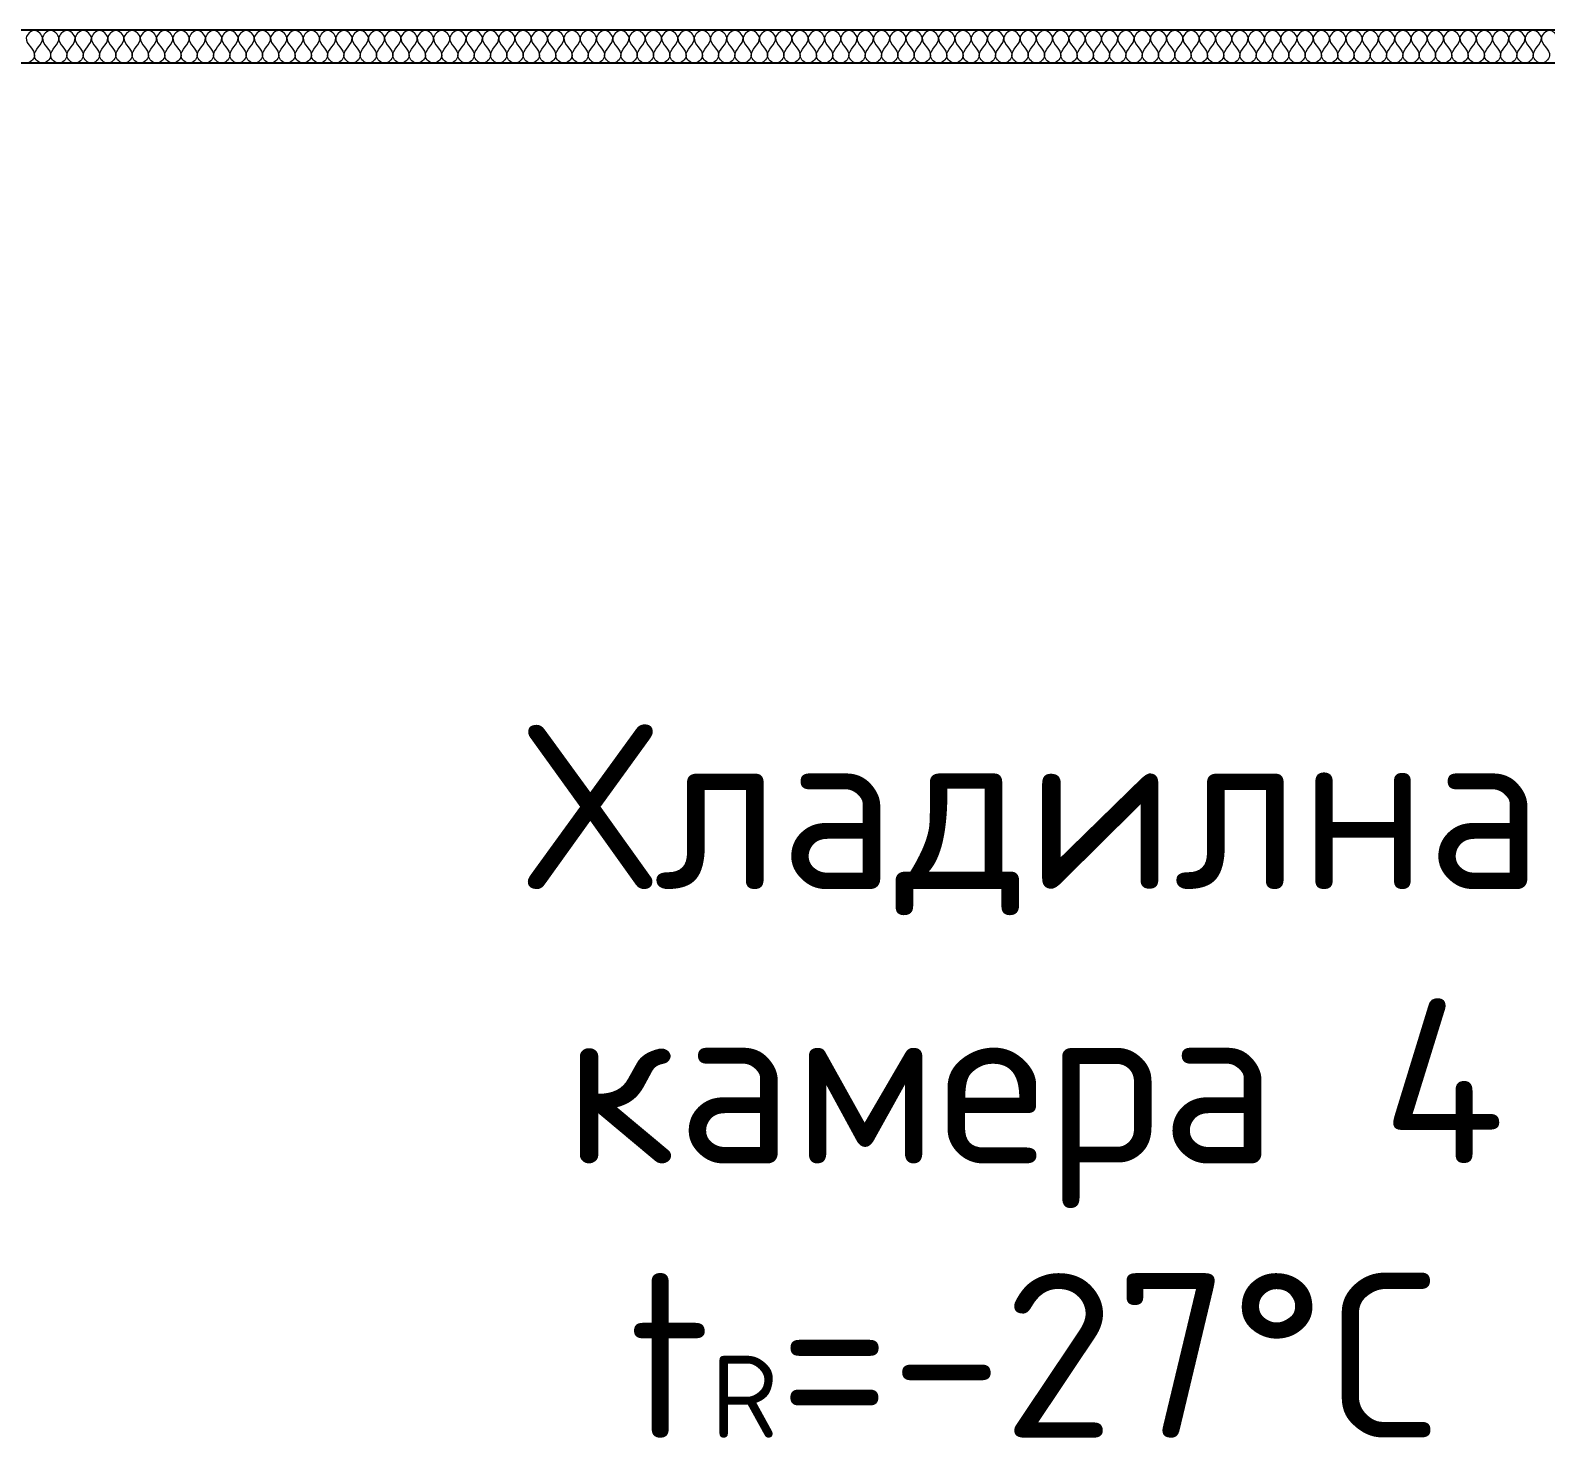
# Model space of a CAD drawing. Header units: metres. Extents: x 125 to 1179, y 511 to 749.
# Drawn here: x 600.6 to 652.4, y 557.9 to 605.9 of the extents above; entities that cross this region are included whole.
import ezdxf

# ---------------------------------------------------------------- set-up
doc = ezdxf.new("R2010")
doc.units = ezdxf.units.M
doc.layers.add('Text18', color=8, linetype='Continuous', lineweight=18)
doc.styles.get("Standard").update_dxf_attribs({"font": 'arial.ttf'})

msp = doc.modelspace()

# ---------------------------------------------------------------- linework, layer by layer
for p, q in [((731.197, 605.919), (532.321, 605.919)), ((731.197, 604.796), (532.321, 604.796))]:
    msp.add_line(p, q)
at = {"layer": 'Text18', "color": 0, "ltscale": 0.5}
for points, knots in [([(601.029, 605.658), (601.012, 605.778), (600.751, 606.039), (600.253, 605.543), (600.974, 605.16), (600.597, 604.796), (600.472, 604.796)], [2.217326, 2.217326, 2.217326, 2.217326, 2.553667, 2.890008, 3.49416, 3.830501, 3.830501, 3.830501, 3.830501]), ([(601.029, 604.796), (600.898, 604.797), (600.532, 605.159), (601.059, 605.442), (601.029, 605.658)], [1.2768335, 1.2768335, 1.2768335, 1.2768335, 1.6131741, 2.2173264, 2.2173264, 2.2173264, 2.2173264]), ([(601.585, 605.658), (601.568, 605.778), (601.307, 606.039), (600.81, 605.543), (601.53, 605.16), (601.153, 604.796), (601.029, 604.796)], [2.217326, 2.217326, 2.217326, 2.217326, 2.553667, 2.890008, 3.49416, 3.830501, 3.830501, 3.830501, 3.830501]), ([(601.585, 604.796), (601.454, 604.797), (601.089, 605.159), (601.615, 605.442), (601.585, 605.658)], [1.2768335, 1.2768335, 1.2768335, 1.2768335, 1.6131741, 2.2173264, 2.2173264, 2.2173264, 2.2173264]), ([(602.141, 605.658), (602.125, 605.778), (601.863, 606.039), (601.366, 605.543), (602.087, 605.16), (601.71, 604.796), (601.585, 604.796)], [2.217326, 2.217326, 2.217326, 2.217326, 2.553667, 2.890008, 3.49416, 3.830501, 3.830501, 3.830501, 3.830501]), ([(602.141, 604.796), (602.011, 604.797), (601.645, 605.159), (602.171, 605.442), (602.141, 605.658)], [1.2768335, 1.2768335, 1.2768335, 1.2768335, 1.6131741, 2.2173264, 2.2173264, 2.2173264, 2.2173264]), ([(602.698, 605.658), (602.681, 605.778), (602.42, 606.039), (601.922, 605.543), (602.643, 605.16), (602.266, 604.796), (602.141, 604.796)], [2.217326, 2.217326, 2.217326, 2.217326, 2.553667, 2.890008, 3.49416, 3.830501, 3.830501, 3.830501, 3.830501]), ([(602.698, 604.796), (602.567, 604.797), (602.201, 605.159), (602.728, 605.442), (602.698, 605.658)], [1.2768335, 1.2768335, 1.2768335, 1.2768335, 1.6131741, 2.2173264, 2.2173264, 2.2173264, 2.2173264]), ([(603.254, 605.658), (603.237, 605.778), (602.976, 606.039), (602.479, 605.543), (603.199, 605.16), (602.822, 604.796), (602.698, 604.796)], [2.217326, 2.217326, 2.217326, 2.217326, 2.553667, 2.890008, 3.49416, 3.830501, 3.830501, 3.830501, 3.830501]), ([(603.254, 604.796), (603.123, 604.797), (602.758, 605.159), (603.284, 605.442), (603.254, 605.658)], [1.2768335, 1.2768335, 1.2768335, 1.2768335, 1.6131741, 2.2173264, 2.2173264, 2.2173264, 2.2173264]), ([(603.81, 605.658), (603.794, 605.778), (603.532, 606.039), (603.035, 605.543), (603.756, 605.16), (603.379, 604.796), (603.254, 604.796)], [2.217326, 2.217326, 2.217326, 2.217326, 2.553667, 2.890008, 3.49416, 3.830501, 3.830501, 3.830501, 3.830501]), ([(603.81, 604.796), (603.68, 604.797), (603.314, 605.159), (603.84, 605.442), (603.81, 605.658)], [1.2768335, 1.2768335, 1.2768335, 1.2768335, 1.6131741, 2.2173264, 2.2173264, 2.2173264, 2.2173264]), ([(604.367, 605.658), (604.35, 605.778), (604.089, 606.039), (603.591, 605.543), (604.312, 605.16), (603.935, 604.796), (603.81, 604.796)], [2.217326, 2.217326, 2.217326, 2.217326, 2.553667, 2.890008, 3.49416, 3.830501, 3.830501, 3.830501, 3.830501]), ([(604.367, 604.796), (604.236, 604.797), (603.87, 605.159), (604.397, 605.442), (604.367, 605.658)], [1.2768335, 1.2768335, 1.2768335, 1.2768335, 1.6131741, 2.2173264, 2.2173264, 2.2173264, 2.2173264]), ([(604.923, 605.658), (604.906, 605.778), (604.645, 606.039), (604.148, 605.543), (604.868, 605.16), (604.491, 604.796), (604.367, 604.796)], [2.217326, 2.217326, 2.217326, 2.217326, 2.553667, 2.890008, 3.49416, 3.830501, 3.830501, 3.830501, 3.830501]), ([(604.923, 604.796), (604.792, 604.797), (604.427, 605.159), (604.953, 605.442), (604.923, 605.658)], [1.2768335, 1.2768335, 1.2768335, 1.2768335, 1.6131741, 2.2173264, 2.2173264, 2.2173264, 2.2173264]), ([(605.479, 605.658), (605.463, 605.778), (605.201, 606.039), (604.704, 605.543), (605.425, 605.16), (605.048, 604.796), (604.923, 604.796)], [2.217326, 2.217326, 2.217326, 2.217326, 2.553667, 2.890008, 3.49416, 3.830501, 3.830501, 3.830501, 3.830501]), ([(605.479, 604.796), (605.349, 604.797), (604.983, 605.159), (605.509, 605.442), (605.479, 605.658)], [1.2768335, 1.2768335, 1.2768335, 1.2768335, 1.6131741, 2.2173264, 2.2173264, 2.2173264, 2.2173264]), ([(606.036, 605.658), (606.019, 605.778), (605.758, 606.039), (605.26, 605.543), (605.981, 605.16), (605.604, 604.796), (605.479, 604.796)], [2.217326, 2.217326, 2.217326, 2.217326, 2.553667, 2.890008, 3.49416, 3.830501, 3.830501, 3.830501, 3.830501]), ([(606.036, 604.796), (605.905, 604.797), (605.539, 605.159), (606.065, 605.442), (606.036, 605.658)], [1.2768335, 1.2768335, 1.2768335, 1.2768335, 1.6131741, 2.2173264, 2.2173264, 2.2173264, 2.2173264]), ([(606.592, 605.658), (606.575, 605.778), (606.314, 606.039), (605.817, 605.543), (606.537, 605.16), (606.16, 604.796), (606.036, 604.796)], [2.217326, 2.217326, 2.217326, 2.217326, 2.553667, 2.890008, 3.49416, 3.830501, 3.830501, 3.830501, 3.830501]), ([(606.592, 604.796), (606.461, 604.797), (606.096, 605.159), (606.622, 605.442), (606.592, 605.658)], [1.2768335, 1.2768335, 1.2768335, 1.2768335, 1.6131741, 2.2173264, 2.2173264, 2.2173264, 2.2173264]), ([(607.148, 605.658), (607.132, 605.778), (606.87, 606.039), (606.373, 605.543), (607.094, 605.16), (606.717, 604.796), (606.592, 604.796)], [2.217326, 2.217326, 2.217326, 2.217326, 2.553667, 2.890008, 3.49416, 3.830501, 3.830501, 3.830501, 3.830501]), ([(607.148, 604.796), (607.018, 604.797), (606.652, 605.159), (607.178, 605.442), (607.148, 605.658)], [1.2768335, 1.2768335, 1.2768335, 1.2768335, 1.6131741, 2.2173264, 2.2173264, 2.2173264, 2.2173264]), ([(607.705, 605.658), (607.688, 605.778), (607.427, 606.039), (606.929, 605.543), (607.65, 605.16), (607.273, 604.796), (607.148, 604.796)], [2.217326, 2.217326, 2.217326, 2.217326, 2.553667, 2.890008, 3.49416, 3.830501, 3.830501, 3.830501, 3.830501]), ([(607.705, 604.796), (607.574, 604.797), (607.208, 605.159), (607.734, 605.442), (607.705, 605.658)], [1.2768335, 1.2768335, 1.2768335, 1.2768335, 1.6131741, 2.2173264, 2.2173264, 2.2173264, 2.2173264]), ([(608.261, 605.658), (608.244, 605.778), (607.983, 606.039), (607.485, 605.543), (608.206, 605.16), (607.829, 604.796), (607.705, 604.796)], [2.217326, 2.217326, 2.217326, 2.217326, 2.553667, 2.890008, 3.49416, 3.830501, 3.830501, 3.830501, 3.830501]), ([(608.261, 604.796), (608.13, 604.797), (607.765, 605.159), (608.291, 605.442), (608.261, 605.658)], [1.2768335, 1.2768335, 1.2768335, 1.2768335, 1.6131741, 2.2173264, 2.2173264, 2.2173264, 2.2173264]), ([(608.817, 605.658), (608.801, 605.778), (608.539, 606.039), (608.042, 605.543), (608.762, 605.16), (608.386, 604.796), (608.261, 604.796)], [2.217326, 2.217326, 2.217326, 2.217326, 2.553667, 2.890008, 3.49416, 3.830501, 3.830501, 3.830501, 3.830501]), ([(608.817, 604.796), (608.686, 604.797), (608.321, 605.159), (608.847, 605.442), (608.817, 605.658)], [1.2768335, 1.2768335, 1.2768335, 1.2768335, 1.6131741, 2.2173264, 2.2173264, 2.2173264, 2.2173264]), ([(609.374, 605.658), (609.357, 605.778), (609.096, 606.039), (608.598, 605.543), (609.319, 605.16), (608.942, 604.796), (608.817, 604.796)], [2.217326, 2.217326, 2.217326, 2.217326, 2.553667, 2.890008, 3.49416, 3.830501, 3.830501, 3.830501, 3.830501]), ([(609.374, 604.796), (609.243, 604.797), (608.877, 605.159), (609.403, 605.442), (609.374, 605.658)], [1.2768335, 1.2768335, 1.2768335, 1.2768335, 1.6131741, 2.2173264, 2.2173264, 2.2173264, 2.2173264]), ([(609.93, 605.658), (609.913, 605.778), (609.652, 606.039), (609.154, 605.543), (609.875, 605.16), (609.498, 604.796), (609.374, 604.796)], [2.217326, 2.217326, 2.217326, 2.217326, 2.553667, 2.890008, 3.49416, 3.830501, 3.830501, 3.830501, 3.830501]), ([(609.93, 604.796), (609.799, 604.797), (609.434, 605.159), (609.96, 605.442), (609.93, 605.658)], [1.2768335, 1.2768335, 1.2768335, 1.2768335, 1.6131741, 2.2173264, 2.2173264, 2.2173264, 2.2173264]), ([(610.486, 605.658), (610.47, 605.778), (610.208, 606.039), (609.711, 605.543), (610.431, 605.16), (610.055, 604.796), (609.93, 604.796)], [2.217326, 2.217326, 2.217326, 2.217326, 2.553667, 2.890008, 3.49416, 3.830501, 3.830501, 3.830501, 3.830501]), ([(610.486, 604.796), (610.355, 604.797), (609.99, 605.159), (610.516, 605.442), (610.486, 605.658)], [1.2768335, 1.2768335, 1.2768335, 1.2768335, 1.6131741, 2.2173264, 2.2173264, 2.2173264, 2.2173264]), ([(611.043, 605.658), (611.026, 605.778), (610.765, 606.039), (610.267, 605.543), (610.988, 605.16), (610.611, 604.796), (610.486, 604.796)], [2.217326, 2.217326, 2.217326, 2.217326, 2.553667, 2.890008, 3.49416, 3.830501, 3.830501, 3.830501, 3.830501]), ([(611.043, 604.796), (610.912, 604.797), (610.546, 605.159), (611.072, 605.442), (611.043, 605.658)], [1.2768335, 1.2768335, 1.2768335, 1.2768335, 1.6131741, 2.2173264, 2.2173264, 2.2173264, 2.2173264]), ([(611.599, 605.658), (611.582, 605.778), (611.321, 606.039), (610.823, 605.543), (611.544, 605.16), (611.167, 604.796), (611.043, 604.796)], [2.217326, 2.217326, 2.217326, 2.217326, 2.553667, 2.890008, 3.49416, 3.830501, 3.830501, 3.830501, 3.830501]), ([(611.599, 604.796), (611.468, 604.797), (611.103, 605.159), (611.629, 605.442), (611.599, 605.658)], [1.2768335, 1.2768335, 1.2768335, 1.2768335, 1.6131741, 2.2173264, 2.2173264, 2.2173264, 2.2173264]), ([(612.155, 605.658), (612.139, 605.778), (611.877, 606.039), (611.38, 605.543), (612.1, 605.16), (611.724, 604.796), (611.599, 604.796)], [2.217326, 2.217326, 2.217326, 2.217326, 2.553667, 2.890008, 3.49416, 3.830501, 3.830501, 3.830501, 3.830501]), ([(612.155, 604.796), (612.024, 604.797), (611.659, 605.159), (612.185, 605.442), (612.155, 605.658)], [1.2768335, 1.2768335, 1.2768335, 1.2768335, 1.6131741, 2.2173264, 2.2173264, 2.2173264, 2.2173264]), ([(612.711, 605.658), (612.695, 605.778), (612.433, 606.039), (611.936, 605.543), (612.657, 605.16), (612.28, 604.796), (612.155, 604.796)], [2.217326, 2.217326, 2.217326, 2.217326, 2.553667, 2.890008, 3.49416, 3.830501, 3.830501, 3.830501, 3.830501]), ([(612.711, 604.796), (612.581, 604.797), (612.215, 605.159), (612.741, 605.442), (612.711, 605.658)], [1.2768335, 1.2768335, 1.2768335, 1.2768335, 1.6131741, 2.2173264, 2.2173264, 2.2173264, 2.2173264]), ([(613.268, 605.658), (613.251, 605.778), (612.99, 606.039), (612.492, 605.543), (613.213, 605.16), (612.836, 604.796), (612.711, 604.796)], [2.217326, 2.217326, 2.217326, 2.217326, 2.553667, 2.890008, 3.49416, 3.830501, 3.830501, 3.830501, 3.830501]), ([(613.268, 604.796), (613.137, 604.797), (612.771, 605.159), (613.298, 605.442), (613.268, 605.658)], [1.2768335, 1.2768335, 1.2768335, 1.2768335, 1.6131741, 2.2173264, 2.2173264, 2.2173264, 2.2173264]), ([(613.824, 605.658), (613.807, 605.778), (613.546, 606.039), (613.049, 605.543), (613.769, 605.16), (613.392, 604.796), (613.268, 604.796)], [2.217326, 2.217326, 2.217326, 2.217326, 2.553667, 2.890008, 3.49416, 3.830501, 3.830501, 3.830501, 3.830501]), ([(613.824, 604.796), (613.693, 604.797), (613.328, 605.159), (613.854, 605.442), (613.824, 605.658)], [1.2768335, 1.2768335, 1.2768335, 1.2768335, 1.6131741, 2.2173264, 2.2173264, 2.2173264, 2.2173264]), ([(614.38, 605.658), (614.364, 605.778), (614.102, 606.039), (613.605, 605.543), (614.326, 605.16), (613.949, 604.796), (613.824, 604.796)], [2.217326, 2.217326, 2.217326, 2.217326, 2.553667, 2.890008, 3.49416, 3.830501, 3.830501, 3.830501, 3.830501]), ([(614.38, 604.796), (614.25, 604.797), (613.884, 605.159), (614.41, 605.442), (614.38, 605.658)], [1.2768335, 1.2768335, 1.2768335, 1.2768335, 1.6131741, 2.2173264, 2.2173264, 2.2173264, 2.2173264]), ([(614.937, 605.658), (614.92, 605.778), (614.659, 606.039), (614.161, 605.543), (614.882, 605.16), (614.505, 604.796), (614.38, 604.796)], [2.217326, 2.217326, 2.217326, 2.217326, 2.553667, 2.890008, 3.49416, 3.830501, 3.830501, 3.830501, 3.830501]), ([(614.937, 604.796), (614.806, 604.797), (614.44, 605.159), (614.967, 605.442), (614.937, 605.658)], [1.2768335, 1.2768335, 1.2768335, 1.2768335, 1.6131741, 2.2173264, 2.2173264, 2.2173264, 2.2173264]), ([(615.493, 605.658), (615.476, 605.778), (615.215, 606.039), (614.718, 605.543), (615.438, 605.16), (615.061, 604.796), (614.937, 604.796)], [2.217326, 2.217326, 2.217326, 2.217326, 2.553667, 2.890008, 3.49416, 3.830501, 3.830501, 3.830501, 3.830501]), ([(615.493, 604.796), (615.362, 604.797), (614.997, 605.159), (615.523, 605.442), (615.493, 605.658)], [1.2768335, 1.2768335, 1.2768335, 1.2768335, 1.6131741, 2.2173264, 2.2173264, 2.2173264, 2.2173264]), ([(616.049, 605.658), (616.033, 605.778), (615.771, 606.039), (615.274, 605.543), (615.995, 605.16), (615.618, 604.796), (615.493, 604.796)], [2.217326, 2.217326, 2.217326, 2.217326, 2.553667, 2.890008, 3.49416, 3.830501, 3.830501, 3.830501, 3.830501]), ([(616.049, 604.796), (615.919, 604.797), (615.553, 605.159), (616.079, 605.442), (616.049, 605.658)], [1.2768335, 1.2768335, 1.2768335, 1.2768335, 1.6131741, 2.2173264, 2.2173264, 2.2173264, 2.2173264]), ([(616.606, 605.658), (616.589, 605.778), (616.328, 606.039), (615.83, 605.543), (616.551, 605.16), (616.174, 604.796), (616.049, 604.796)], [2.217326, 2.217326, 2.217326, 2.217326, 2.553667, 2.890008, 3.49416, 3.830501, 3.830501, 3.830501, 3.830501]), ([(616.606, 604.796), (616.475, 604.797), (616.109, 605.159), (616.636, 605.442), (616.606, 605.658)], [1.2768335, 1.2768335, 1.2768335, 1.2768335, 1.6131741, 2.2173264, 2.2173264, 2.2173264, 2.2173264]), ([(617.162, 605.658), (617.145, 605.778), (616.884, 606.039), (616.387, 605.543), (617.107, 605.16), (616.73, 604.796), (616.606, 604.796)], [2.217326, 2.217326, 2.217326, 2.217326, 2.553667, 2.890008, 3.49416, 3.830501, 3.830501, 3.830501, 3.830501]), ([(617.162, 604.796), (617.031, 604.797), (616.666, 605.159), (617.192, 605.442), (617.162, 605.658)], [1.2768335, 1.2768335, 1.2768335, 1.2768335, 1.6131741, 2.2173264, 2.2173264, 2.2173264, 2.2173264]), ([(617.718, 605.658), (617.702, 605.778), (617.44, 606.039), (616.943, 605.543), (617.664, 605.16), (617.287, 604.796), (617.162, 604.796)], [2.217326, 2.217326, 2.217326, 2.217326, 2.553667, 2.890008, 3.49416, 3.830501, 3.830501, 3.830501, 3.830501]), ([(617.718, 604.796), (617.588, 604.797), (617.222, 605.159), (617.748, 605.442), (617.718, 605.658)], [1.2768335, 1.2768335, 1.2768335, 1.2768335, 1.6131741, 2.2173264, 2.2173264, 2.2173264, 2.2173264]), ([(618.275, 605.658), (618.258, 605.778), (617.997, 606.039), (617.499, 605.543), (618.22, 605.16), (617.843, 604.796), (617.718, 604.796)], [2.217326, 2.217326, 2.217326, 2.217326, 2.553667, 2.890008, 3.49416, 3.830501, 3.830501, 3.830501, 3.830501]), ([(618.275, 604.796), (618.144, 604.797), (617.778, 605.159), (618.305, 605.442), (618.275, 605.658)], [1.2768335, 1.2768335, 1.2768335, 1.2768335, 1.6131741, 2.2173264, 2.2173264, 2.2173264, 2.2173264]), ([(618.831, 605.658), (618.814, 605.778), (618.553, 606.039), (618.056, 605.543), (618.776, 605.16), (618.399, 604.796), (618.275, 604.796)], [2.217326, 2.217326, 2.217326, 2.217326, 2.553667, 2.890008, 3.49416, 3.830501, 3.830501, 3.830501, 3.830501]), ([(618.831, 604.796), (618.7, 604.797), (618.335, 605.159), (618.861, 605.442), (618.831, 605.658)], [1.2768335, 1.2768335, 1.2768335, 1.2768335, 1.6131741, 2.2173264, 2.2173264, 2.2173264, 2.2173264]), ([(619.387, 605.658), (619.371, 605.778), (619.109, 606.039), (618.612, 605.543), (619.333, 605.16), (618.956, 604.796), (618.831, 604.796)], [2.217326, 2.217326, 2.217326, 2.217326, 2.553667, 2.890008, 3.49416, 3.830501, 3.830501, 3.830501, 3.830501]), ([(619.387, 604.796), (619.257, 604.797), (618.891, 605.159), (619.417, 605.442), (619.387, 605.658)], [1.2768335, 1.2768335, 1.2768335, 1.2768335, 1.6131741, 2.2173264, 2.2173264, 2.2173264, 2.2173264]), ([(619.944, 605.658), (619.927, 605.778), (619.666, 606.039), (619.168, 605.543), (619.889, 605.16), (619.512, 604.796), (619.387, 604.796)], [2.217326, 2.217326, 2.217326, 2.217326, 2.553667, 2.890008, 3.49416, 3.830501, 3.830501, 3.830501, 3.830501]), ([(619.944, 604.796), (619.813, 604.797), (619.447, 605.159), (619.974, 605.442), (619.944, 605.658)], [1.2768335, 1.2768335, 1.2768335, 1.2768335, 1.6131741, 2.2173264, 2.2173264, 2.2173264, 2.2173264]), ([(620.5, 605.658), (620.483, 605.778), (620.222, 606.039), (619.725, 605.543), (620.445, 605.16), (620.068, 604.796), (619.944, 604.796)], [2.217326, 2.217326, 2.217326, 2.217326, 2.553667, 2.890008, 3.49416, 3.830501, 3.830501, 3.830501, 3.830501]), ([(620.5, 604.796), (620.369, 604.797), (620.004, 605.159), (620.53, 605.442), (620.5, 605.658)], [1.2768335, 1.2768335, 1.2768335, 1.2768335, 1.6131741, 2.2173264, 2.2173264, 2.2173264, 2.2173264]), ([(621.056, 605.658), (621.04, 605.778), (620.778, 606.039), (620.281, 605.543), (621.002, 605.16), (620.625, 604.796), (620.5, 604.796)], [2.217326, 2.217326, 2.217326, 2.217326, 2.553667, 2.890008, 3.49416, 3.830501, 3.830501, 3.830501, 3.830501]), ([(621.056, 604.796), (620.926, 604.797), (620.56, 605.159), (621.086, 605.442), (621.056, 605.658)], [1.2768335, 1.2768335, 1.2768335, 1.2768335, 1.6131741, 2.2173264, 2.2173264, 2.2173264, 2.2173264]), ([(621.613, 605.658), (621.596, 605.778), (621.335, 606.039), (620.837, 605.543), (621.558, 605.16), (621.181, 604.796), (621.056, 604.796)], [2.217326, 2.217326, 2.217326, 2.217326, 2.553667, 2.890008, 3.49416, 3.830501, 3.830501, 3.830501, 3.830501]), ([(621.613, 604.796), (621.482, 604.797), (621.116, 605.159), (621.643, 605.442), (621.613, 605.658)], [1.2768335, 1.2768335, 1.2768335, 1.2768335, 1.6131741, 2.2173264, 2.2173264, 2.2173264, 2.2173264]), ([(622.169, 605.658), (622.152, 605.778), (621.891, 606.039), (621.394, 605.543), (622.114, 605.16), (621.737, 604.796), (621.613, 604.796)], [2.217326, 2.217326, 2.217326, 2.217326, 2.553667, 2.890008, 3.49416, 3.830501, 3.830501, 3.830501, 3.830501]), ([(622.169, 604.796), (622.038, 604.797), (621.673, 605.159), (622.199, 605.442), (622.169, 605.658)], [1.2768335, 1.2768335, 1.2768335, 1.2768335, 1.6131741, 2.2173264, 2.2173264, 2.2173264, 2.2173264]), ([(622.725, 605.658), (622.709, 605.778), (622.447, 606.039), (621.95, 605.543), (622.671, 605.16), (622.294, 604.796), (622.169, 604.796)], [2.217326, 2.217326, 2.217326, 2.217326, 2.553667, 2.890008, 3.49416, 3.830501, 3.830501, 3.830501, 3.830501]), ([(622.725, 604.796), (622.595, 604.797), (622.229, 605.159), (622.755, 605.442), (622.725, 605.658)], [1.2768335, 1.2768335, 1.2768335, 1.2768335, 1.6131741, 2.2173264, 2.2173264, 2.2173264, 2.2173264]), ([(623.282, 605.658), (623.265, 605.778), (623.004, 606.039), (622.506, 605.543), (623.227, 605.16), (622.85, 604.796), (622.725, 604.796)], [2.217326, 2.217326, 2.217326, 2.217326, 2.553667, 2.890008, 3.49416, 3.830501, 3.830501, 3.830501, 3.830501]), ([(623.282, 604.796), (623.151, 604.797), (622.785, 605.159), (623.311, 605.442), (623.282, 605.658)], [1.2768335, 1.2768335, 1.2768335, 1.2768335, 1.6131741, 2.2173264, 2.2173264, 2.2173264, 2.2173264]), ([(623.838, 605.658), (623.821, 605.778), (623.56, 606.039), (623.063, 605.543), (623.783, 605.16), (623.406, 604.796), (623.282, 604.796)], [2.217326, 2.217326, 2.217326, 2.217326, 2.553667, 2.890008, 3.49416, 3.830501, 3.830501, 3.830501, 3.830501]), ([(623.838, 604.796), (623.707, 604.797), (623.342, 605.159), (623.868, 605.442), (623.838, 605.658)], [1.2768335, 1.2768335, 1.2768335, 1.2768335, 1.6131741, 2.2173264, 2.2173264, 2.2173264, 2.2173264]), ([(624.394, 605.658), (624.378, 605.778), (624.116, 606.039), (623.619, 605.543), (624.34, 605.16), (623.963, 604.796), (623.838, 604.796)], [2.217326, 2.217326, 2.217326, 2.217326, 2.553667, 2.890008, 3.49416, 3.830501, 3.830501, 3.830501, 3.830501]), ([(624.394, 604.796), (624.264, 604.797), (623.898, 605.159), (624.424, 605.442), (624.394, 605.658)], [1.2768335, 1.2768335, 1.2768335, 1.2768335, 1.6131741, 2.2173264, 2.2173264, 2.2173264, 2.2173264]), ([(624.951, 605.658), (624.934, 605.778), (624.673, 606.039), (624.175, 605.543), (624.896, 605.16), (624.519, 604.796), (624.394, 604.796)], [2.217326, 2.217326, 2.217326, 2.217326, 2.553667, 2.890008, 3.49416, 3.830501, 3.830501, 3.830501, 3.830501]), ([(624.951, 604.796), (624.82, 604.797), (624.454, 605.159), (624.98, 605.442), (624.951, 605.658)], [1.2768335, 1.2768335, 1.2768335, 1.2768335, 1.6131741, 2.2173264, 2.2173264, 2.2173264, 2.2173264]), ([(625.507, 605.658), (625.49, 605.778), (625.229, 606.039), (624.731, 605.543), (625.452, 605.16), (625.075, 604.796), (624.951, 604.796)], [2.217326, 2.217326, 2.217326, 2.217326, 2.553667, 2.890008, 3.49416, 3.830501, 3.830501, 3.830501, 3.830501]), ([(625.507, 604.796), (625.376, 604.797), (625.011, 605.159), (625.537, 605.442), (625.507, 605.658)], [1.2768335, 1.2768335, 1.2768335, 1.2768335, 1.6131741, 2.2173264, 2.2173264, 2.2173264, 2.2173264]), ([(626.063, 605.658), (626.047, 605.778), (625.785, 606.039), (625.288, 605.543), (626.008, 605.16), (625.632, 604.796), (625.507, 604.796)], [2.217326, 2.217326, 2.217326, 2.217326, 2.553667, 2.890008, 3.49416, 3.830501, 3.830501, 3.830501, 3.830501]), ([(626.063, 604.796), (625.932, 604.797), (625.567, 605.159), (626.093, 605.442), (626.063, 605.658)], [1.2768335, 1.2768335, 1.2768335, 1.2768335, 1.6131741, 2.2173264, 2.2173264, 2.2173264, 2.2173264]), ([(626.62, 605.658), (626.603, 605.778), (626.342, 606.039), (625.844, 605.543), (626.565, 605.16), (626.188, 604.796), (626.063, 604.796)], [2.217326, 2.217326, 2.217326, 2.217326, 2.553667, 2.890008, 3.49416, 3.830501, 3.830501, 3.830501, 3.830501]), ([(626.62, 604.796), (626.489, 604.797), (626.123, 605.159), (626.649, 605.442), (626.62, 605.658)], [1.2768335, 1.2768335, 1.2768335, 1.2768335, 1.6131741, 2.2173264, 2.2173264, 2.2173264, 2.2173264]), ([(627.176, 605.658), (627.159, 605.778), (626.898, 606.039), (626.4, 605.543), (627.121, 605.16), (626.744, 604.796), (626.62, 604.796)], [2.217326, 2.217326, 2.217326, 2.217326, 2.553667, 2.890008, 3.49416, 3.830501, 3.830501, 3.830501, 3.830501]), ([(627.176, 604.796), (627.045, 604.797), (626.68, 605.159), (627.206, 605.442), (627.176, 605.658)], [1.2768335, 1.2768335, 1.2768335, 1.2768335, 1.6131741, 2.2173264, 2.2173264, 2.2173264, 2.2173264]), ([(627.732, 605.658), (627.716, 605.778), (627.454, 606.039), (626.957, 605.543), (627.677, 605.16), (627.301, 604.796), (627.176, 604.796)], [2.217326, 2.217326, 2.217326, 2.217326, 2.553667, 2.890008, 3.49416, 3.830501, 3.830501, 3.830501, 3.830501]), ([(627.732, 604.796), (627.601, 604.797), (627.236, 605.159), (627.762, 605.442), (627.732, 605.658)], [1.2768335, 1.2768335, 1.2768335, 1.2768335, 1.6131741, 2.2173264, 2.2173264, 2.2173264, 2.2173264]), ([(628.289, 605.658), (628.272, 605.778), (628.011, 606.039), (627.513, 605.543), (628.234, 605.16), (627.857, 604.796), (627.732, 604.796)], [2.217326, 2.217326, 2.217326, 2.217326, 2.553667, 2.890008, 3.49416, 3.830501, 3.830501, 3.830501, 3.830501]), ([(628.289, 604.796), (628.158, 604.797), (627.792, 605.159), (628.318, 605.442), (628.289, 605.658)], [1.2768335, 1.2768335, 1.2768335, 1.2768335, 1.6131741, 2.2173264, 2.2173264, 2.2173264, 2.2173264]), ([(628.845, 605.658), (628.828, 605.778), (628.567, 606.039), (628.069, 605.543), (628.79, 605.16), (628.413, 604.796), (628.289, 604.796)], [2.217326, 2.217326, 2.217326, 2.217326, 2.553667, 2.890008, 3.49416, 3.830501, 3.830501, 3.830501, 3.830501]), ([(628.845, 604.796), (628.714, 604.797), (628.349, 605.159), (628.875, 605.442), (628.845, 605.658)], [1.2768335, 1.2768335, 1.2768335, 1.2768335, 1.6131741, 2.2173264, 2.2173264, 2.2173264, 2.2173264]), ([(629.401, 605.658), (629.385, 605.778), (629.123, 606.039), (628.626, 605.543), (629.346, 605.16), (628.97, 604.796), (628.845, 604.796)], [2.217326, 2.217326, 2.217326, 2.217326, 2.553667, 2.890008, 3.49416, 3.830501, 3.830501, 3.830501, 3.830501]), ([(629.401, 604.796), (629.27, 604.797), (628.905, 605.159), (629.431, 605.442), (629.401, 605.658)], [1.2768335, 1.2768335, 1.2768335, 1.2768335, 1.6131741, 2.2173264, 2.2173264, 2.2173264, 2.2173264]), ([(629.957, 605.658), (629.941, 605.778), (629.679, 606.039), (629.182, 605.543), (629.903, 605.16), (629.526, 604.796), (629.401, 604.796)], [2.217326, 2.217326, 2.217326, 2.217326, 2.553667, 2.890008, 3.49416, 3.830501, 3.830501, 3.830501, 3.830501]), ([(629.957, 604.796), (629.827, 604.797), (629.461, 605.159), (629.987, 605.442), (629.957, 605.658)], [1.2768335, 1.2768335, 1.2768335, 1.2768335, 1.6131741, 2.2173264, 2.2173264, 2.2173264, 2.2173264]), ([(630.514, 605.658), (630.497, 605.778), (630.236, 606.039), (629.738, 605.543), (630.459, 605.16), (630.082, 604.796), (629.957, 604.796)], [2.217326, 2.217326, 2.217326, 2.217326, 2.553667, 2.890008, 3.49416, 3.830501, 3.830501, 3.830501, 3.830501]), ([(630.514, 604.796), (630.383, 604.797), (630.017, 605.159), (630.544, 605.442), (630.514, 605.658)], [1.2768335, 1.2768335, 1.2768335, 1.2768335, 1.6131741, 2.2173264, 2.2173264, 2.2173264, 2.2173264]), ([(631.07, 605.658), (631.053, 605.778), (630.792, 606.039), (630.295, 605.543), (631.015, 605.16), (630.638, 604.796), (630.514, 604.796)], [2.217326, 2.217326, 2.217326, 2.217326, 2.553667, 2.890008, 3.49416, 3.830501, 3.830501, 3.830501, 3.830501]), ([(631.07, 604.796), (630.939, 604.797), (630.574, 605.159), (631.1, 605.442), (631.07, 605.658)], [1.2768335, 1.2768335, 1.2768335, 1.2768335, 1.6131741, 2.2173264, 2.2173264, 2.2173264, 2.2173264]), ([(631.626, 605.658), (631.61, 605.778), (631.348, 606.039), (630.851, 605.543), (631.572, 605.16), (631.195, 604.796), (631.07, 604.796)], [2.217326, 2.217326, 2.217326, 2.217326, 2.553667, 2.890008, 3.49416, 3.830501, 3.830501, 3.830501, 3.830501]), ([(631.626, 604.796), (631.496, 604.797), (631.13, 605.159), (631.656, 605.442), (631.626, 605.658)], [1.2768335, 1.2768335, 1.2768335, 1.2768335, 1.6131741, 2.2173264, 2.2173264, 2.2173264, 2.2173264]), ([(632.183, 605.658), (632.166, 605.778), (631.905, 606.039), (631.407, 605.543), (632.128, 605.16), (631.751, 604.796), (631.626, 604.796)], [2.217326, 2.217326, 2.217326, 2.217326, 2.553667, 2.890008, 3.49416, 3.830501, 3.830501, 3.830501, 3.830501]), ([(632.183, 604.796), (632.052, 604.797), (631.686, 605.159), (632.213, 605.442), (632.183, 605.658)], [1.2768335, 1.2768335, 1.2768335, 1.2768335, 1.6131741, 2.2173264, 2.2173264, 2.2173264, 2.2173264]), ([(632.739, 605.658), (632.722, 605.778), (632.461, 606.039), (631.964, 605.543), (632.684, 605.16), (632.307, 604.796), (632.183, 604.796)], [2.217326, 2.217326, 2.217326, 2.217326, 2.553667, 2.890008, 3.49416, 3.830501, 3.830501, 3.830501, 3.830501]), ([(632.739, 604.796), (632.608, 604.797), (632.243, 605.159), (632.769, 605.442), (632.739, 605.658)], [1.2768335, 1.2768335, 1.2768335, 1.2768335, 1.6131741, 2.2173264, 2.2173264, 2.2173264, 2.2173264]), ([(633.295, 605.658), (633.279, 605.778), (633.017, 606.039), (632.52, 605.543), (633.241, 605.16), (632.864, 604.796), (632.739, 604.796)], [2.217326, 2.217326, 2.217326, 2.217326, 2.553667, 2.890008, 3.49416, 3.830501, 3.830501, 3.830501, 3.830501]), ([(633.295, 604.796), (633.165, 604.797), (632.799, 605.159), (633.325, 605.442), (633.295, 605.658)], [1.2768335, 1.2768335, 1.2768335, 1.2768335, 1.6131741, 2.2173264, 2.2173264, 2.2173264, 2.2173264]), ([(633.852, 605.658), (633.835, 605.778), (633.574, 606.039), (633.076, 605.543), (633.797, 605.16), (633.42, 604.796), (633.295, 604.796)], [2.217326, 2.217326, 2.217326, 2.217326, 2.553667, 2.890008, 3.49416, 3.830501, 3.830501, 3.830501, 3.830501]), ([(633.852, 604.796), (633.721, 604.797), (633.355, 605.159), (633.882, 605.442), (633.852, 605.658)], [1.2768335, 1.2768335, 1.2768335, 1.2768335, 1.6131741, 2.2173264, 2.2173264, 2.2173264, 2.2173264]), ([(634.408, 605.658), (634.391, 605.778), (634.13, 606.039), (633.633, 605.543), (634.353, 605.16), (633.976, 604.796), (633.852, 604.796)], [2.217326, 2.217326, 2.217326, 2.217326, 2.553667, 2.890008, 3.49416, 3.830501, 3.830501, 3.830501, 3.830501]), ([(634.408, 604.796), (634.277, 604.797), (633.912, 605.159), (634.438, 605.442), (634.408, 605.658)], [1.2768335, 1.2768335, 1.2768335, 1.2768335, 1.6131741, 2.2173264, 2.2173264, 2.2173264, 2.2173264]), ([(634.964, 605.658), (634.948, 605.778), (634.686, 606.039), (634.189, 605.543), (634.91, 605.16), (634.533, 604.796), (634.408, 604.796)], [2.217326, 2.217326, 2.217326, 2.217326, 2.553667, 2.890008, 3.49416, 3.830501, 3.830501, 3.830501, 3.830501]), ([(634.964, 604.796), (634.834, 604.797), (634.468, 605.159), (634.994, 605.442), (634.964, 605.658)], [1.2768335, 1.2768335, 1.2768335, 1.2768335, 1.6131741, 2.2173264, 2.2173264, 2.2173264, 2.2173264]), ([(635.521, 605.658), (635.504, 605.778), (635.243, 606.039), (634.745, 605.543), (635.466, 605.16), (635.089, 604.796), (634.964, 604.796)], [2.217326, 2.217326, 2.217326, 2.217326, 2.553667, 2.890008, 3.49416, 3.830501, 3.830501, 3.830501, 3.830501]), ([(635.521, 604.796), (635.39, 604.797), (635.024, 605.159), (635.551, 605.442), (635.521, 605.658)], [1.2768335, 1.2768335, 1.2768335, 1.2768335, 1.6131741, 2.2173264, 2.2173264, 2.2173264, 2.2173264]), ([(636.077, 605.658), (636.06, 605.778), (635.799, 606.039), (635.302, 605.543), (636.022, 605.16), (635.645, 604.796), (635.521, 604.796)], [2.217326, 2.217326, 2.217326, 2.217326, 2.553667, 2.890008, 3.49416, 3.830501, 3.830501, 3.830501, 3.830501]), ([(636.077, 604.796), (635.946, 604.797), (635.581, 605.159), (636.107, 605.442), (636.077, 605.658)], [1.2768335, 1.2768335, 1.2768335, 1.2768335, 1.6131741, 2.2173264, 2.2173264, 2.2173264, 2.2173264]), ([(636.633, 605.658), (636.617, 605.778), (636.355, 606.039), (635.858, 605.543), (636.579, 605.16), (636.202, 604.796), (636.077, 604.796)], [2.217326, 2.217326, 2.217326, 2.217326, 2.553667, 2.890008, 3.49416, 3.830501, 3.830501, 3.830501, 3.830501]), ([(636.633, 604.796), (636.503, 604.797), (636.137, 605.159), (636.663, 605.442), (636.633, 605.658)], [1.2768335, 1.2768335, 1.2768335, 1.2768335, 1.6131741, 2.2173264, 2.2173264, 2.2173264, 2.2173264]), ([(637.19, 605.658), (637.173, 605.778), (636.912, 606.039), (636.414, 605.543), (637.135, 605.16), (636.758, 604.796), (636.633, 604.796)], [2.217326, 2.217326, 2.217326, 2.217326, 2.553667, 2.890008, 3.49416, 3.830501, 3.830501, 3.830501, 3.830501]), ([(637.19, 604.796), (637.059, 604.797), (636.693, 605.159), (637.22, 605.442), (637.19, 605.658)], [1.2768335, 1.2768335, 1.2768335, 1.2768335, 1.6131741, 2.2173264, 2.2173264, 2.2173264, 2.2173264]), ([(637.746, 605.658), (637.729, 605.778), (637.468, 606.039), (636.971, 605.543), (637.691, 605.16), (637.314, 604.796), (637.19, 604.796)], [2.217326, 2.217326, 2.217326, 2.217326, 2.553667, 2.890008, 3.49416, 3.830501, 3.830501, 3.830501, 3.830501]), ([(637.746, 604.796), (637.615, 604.797), (637.25, 605.159), (637.776, 605.442), (637.746, 605.658)], [1.2768335, 1.2768335, 1.2768335, 1.2768335, 1.6131741, 2.2173264, 2.2173264, 2.2173264, 2.2173264]), ([(638.302, 605.658), (638.286, 605.778), (638.024, 606.039), (637.527, 605.543), (638.248, 605.16), (637.871, 604.796), (637.746, 604.796)], [2.217326, 2.217326, 2.217326, 2.217326, 2.553667, 2.890008, 3.49416, 3.830501, 3.830501, 3.830501, 3.830501]), ([(638.302, 604.796), (638.172, 604.797), (637.806, 605.159), (638.332, 605.442), (638.302, 605.658)], [1.2768335, 1.2768335, 1.2768335, 1.2768335, 1.6131741, 2.2173264, 2.2173264, 2.2173264, 2.2173264]), ([(638.859, 605.658), (638.842, 605.778), (638.581, 606.039), (638.083, 605.543), (638.804, 605.16), (638.427, 604.796), (638.302, 604.796)], [2.217326, 2.217326, 2.217326, 2.217326, 2.553667, 2.890008, 3.49416, 3.830501, 3.830501, 3.830501, 3.830501]), ([(638.859, 604.796), (638.728, 604.797), (638.362, 605.159), (638.889, 605.442), (638.859, 605.658)], [1.2768335, 1.2768335, 1.2768335, 1.2768335, 1.6131741, 2.2173264, 2.2173264, 2.2173264, 2.2173264]), ([(639.415, 605.658), (639.398, 605.778), (639.137, 606.039), (638.64, 605.543), (639.36, 605.16), (638.983, 604.796), (638.859, 604.796)], [2.217326, 2.217326, 2.217326, 2.217326, 2.553667, 2.890008, 3.49416, 3.830501, 3.830501, 3.830501, 3.830501]), ([(639.415, 604.796), (639.284, 604.797), (638.919, 605.159), (639.445, 605.442), (639.415, 605.658)], [1.2768335, 1.2768335, 1.2768335, 1.2768335, 1.6131741, 2.2173264, 2.2173264, 2.2173264, 2.2173264]), ([(639.971, 605.658), (639.955, 605.778), (639.693, 606.039), (639.196, 605.543), (639.917, 605.16), (639.54, 604.796), (639.415, 604.796)], [2.217326, 2.217326, 2.217326, 2.217326, 2.553667, 2.890008, 3.49416, 3.830501, 3.830501, 3.830501, 3.830501]), ([(639.971, 604.796), (639.841, 604.797), (639.475, 605.159), (640.001, 605.442), (639.971, 605.658)], [1.2768335, 1.2768335, 1.2768335, 1.2768335, 1.6131741, 2.2173264, 2.2173264, 2.2173264, 2.2173264]), ([(640.528, 605.658), (640.511, 605.778), (640.25, 606.039), (639.752, 605.543), (640.473, 605.16), (640.096, 604.796), (639.971, 604.796)], [2.217326, 2.217326, 2.217326, 2.217326, 2.553667, 2.890008, 3.49416, 3.830501, 3.830501, 3.830501, 3.830501]), ([(640.528, 604.796), (640.397, 604.797), (640.031, 605.159), (640.557, 605.442), (640.528, 605.658)], [1.2768335, 1.2768335, 1.2768335, 1.2768335, 1.6131741, 2.2173264, 2.2173264, 2.2173264, 2.2173264]), ([(641.084, 605.658), (641.067, 605.778), (640.806, 606.039), (640.309, 605.543), (641.029, 605.16), (640.652, 604.796), (640.528, 604.796)], [2.217326, 2.217326, 2.217326, 2.217326, 2.553667, 2.890008, 3.49416, 3.830501, 3.830501, 3.830501, 3.830501]), ([(641.084, 604.796), (640.953, 604.797), (640.588, 605.159), (641.114, 605.442), (641.084, 605.658)], [1.2768335, 1.2768335, 1.2768335, 1.2768335, 1.6131741, 2.2173264, 2.2173264, 2.2173264, 2.2173264]), ([(641.64, 605.658), (641.624, 605.778), (641.362, 606.039), (640.865, 605.543), (641.586, 605.16), (641.209, 604.796), (641.084, 604.796)], [2.217326, 2.217326, 2.217326, 2.217326, 2.553667, 2.890008, 3.49416, 3.830501, 3.830501, 3.830501, 3.830501]), ([(641.64, 604.796), (641.51, 604.797), (641.144, 605.159), (641.67, 605.442), (641.64, 605.658)], [1.2768335, 1.2768335, 1.2768335, 1.2768335, 1.6131741, 2.2173264, 2.2173264, 2.2173264, 2.2173264]), ([(642.197, 605.658), (642.18, 605.778), (641.919, 606.039), (641.421, 605.543), (642.142, 605.16), (641.765, 604.796), (641.64, 604.796)], [2.217326, 2.217326, 2.217326, 2.217326, 2.553667, 2.890008, 3.49416, 3.830501, 3.830501, 3.830501, 3.830501]), ([(642.197, 604.796), (642.066, 604.797), (641.7, 605.159), (642.226, 605.442), (642.197, 605.658)], [1.2768335, 1.2768335, 1.2768335, 1.2768335, 1.6131741, 2.2173264, 2.2173264, 2.2173264, 2.2173264]), ([(642.753, 605.658), (642.736, 605.778), (642.475, 606.039), (641.977, 605.543), (642.698, 605.16), (642.321, 604.796), (642.197, 604.796)], [2.217326, 2.217326, 2.217326, 2.217326, 2.553667, 2.890008, 3.49416, 3.830501, 3.830501, 3.830501, 3.830501]), ([(642.753, 604.796), (642.622, 604.797), (642.257, 605.159), (642.783, 605.442), (642.753, 605.658)], [1.2768335, 1.2768335, 1.2768335, 1.2768335, 1.6131741, 2.2173264, 2.2173264, 2.2173264, 2.2173264]), ([(643.309, 605.658), (643.293, 605.778), (643.031, 606.039), (642.534, 605.543), (643.254, 605.16), (642.878, 604.796), (642.753, 604.796)], [2.217326, 2.217326, 2.217326, 2.217326, 2.553667, 2.890008, 3.49416, 3.830501, 3.830501, 3.830501, 3.830501]), ([(643.309, 604.796), (643.178, 604.797), (642.813, 605.159), (643.339, 605.442), (643.309, 605.658)], [1.2768335, 1.2768335, 1.2768335, 1.2768335, 1.6131741, 2.2173264, 2.2173264, 2.2173264, 2.2173264]), ([(643.866, 605.658), (643.849, 605.778), (643.588, 606.039), (643.09, 605.543), (643.811, 605.16), (643.434, 604.796), (643.309, 604.796)], [2.217326, 2.217326, 2.217326, 2.217326, 2.553667, 2.890008, 3.49416, 3.830501, 3.830501, 3.830501, 3.830501]), ([(643.866, 604.796), (643.735, 604.797), (643.369, 605.159), (643.895, 605.442), (643.866, 605.658)], [1.2768335, 1.2768335, 1.2768335, 1.2768335, 1.6131741, 2.2173264, 2.2173264, 2.2173264, 2.2173264]), ([(644.422, 605.658), (644.405, 605.778), (644.144, 606.039), (643.646, 605.543), (644.367, 605.16), (643.99, 604.796), (643.866, 604.796)], [2.217326, 2.217326, 2.217326, 2.217326, 2.553667, 2.890008, 3.49416, 3.830501, 3.830501, 3.830501, 3.830501]), ([(644.422, 604.796), (644.291, 604.797), (643.926, 605.159), (644.452, 605.442), (644.422, 605.658)], [1.2768335, 1.2768335, 1.2768335, 1.2768335, 1.6131741, 2.2173264, 2.2173264, 2.2173264, 2.2173264]), ([(644.978, 605.658), (644.962, 605.778), (644.7, 606.039), (644.203, 605.543), (644.923, 605.16), (644.547, 604.796), (644.422, 604.796)], [2.217326, 2.217326, 2.217326, 2.217326, 2.553667, 2.890008, 3.49416, 3.830501, 3.830501, 3.830501, 3.830501]), ([(644.978, 604.796), (644.847, 604.797), (644.482, 605.159), (645.008, 605.442), (644.978, 605.658)], [1.2768335, 1.2768335, 1.2768335, 1.2768335, 1.6131741, 2.2173264, 2.2173264, 2.2173264, 2.2173264]), ([(645.535, 605.658), (645.518, 605.778), (645.257, 606.039), (644.759, 605.543), (645.48, 605.16), (645.103, 604.796), (644.978, 604.796)], [2.217326, 2.217326, 2.217326, 2.217326, 2.553667, 2.890008, 3.49416, 3.830501, 3.830501, 3.830501, 3.830501]), ([(645.535, 604.796), (645.404, 604.797), (645.038, 605.159), (645.564, 605.442), (645.535, 605.658)], [1.2768335, 1.2768335, 1.2768335, 1.2768335, 1.6131741, 2.2173264, 2.2173264, 2.2173264, 2.2173264]), ([(646.091, 605.658), (646.074, 605.778), (645.813, 606.039), (645.315, 605.543), (646.036, 605.16), (645.659, 604.796), (645.535, 604.796)], [2.217326, 2.217326, 2.217326, 2.217326, 2.553667, 2.890008, 3.49416, 3.830501, 3.830501, 3.830501, 3.830501]), ([(646.091, 604.796), (645.96, 604.797), (645.595, 605.159), (646.121, 605.442), (646.091, 605.658)], [1.2768335, 1.2768335, 1.2768335, 1.2768335, 1.6131741, 2.2173264, 2.2173264, 2.2173264, 2.2173264]), ([(646.647, 605.658), (646.631, 605.778), (646.369, 606.039), (645.872, 605.543), (646.592, 605.16), (646.216, 604.796), (646.091, 604.796)], [2.217326, 2.217326, 2.217326, 2.217326, 2.553667, 2.890008, 3.49416, 3.830501, 3.830501, 3.830501, 3.830501]), ([(646.647, 604.796), (646.516, 604.797), (646.151, 605.159), (646.677, 605.442), (646.647, 605.658)], [1.2768335, 1.2768335, 1.2768335, 1.2768335, 1.6131741, 2.2173264, 2.2173264, 2.2173264, 2.2173264]), ([(647.203, 605.658), (647.187, 605.778), (646.925, 606.039), (646.428, 605.543), (647.149, 605.16), (646.772, 604.796), (646.647, 604.796)], [2.217326, 2.217326, 2.217326, 2.217326, 2.553667, 2.890008, 3.49416, 3.830501, 3.830501, 3.830501, 3.830501]), ([(647.203, 604.796), (647.073, 604.797), (646.707, 605.159), (647.233, 605.442), (647.203, 605.658)], [1.2768335, 1.2768335, 1.2768335, 1.2768335, 1.6131741, 2.2173264, 2.2173264, 2.2173264, 2.2173264]), ([(647.76, 605.658), (647.743, 605.778), (647.482, 606.039), (646.984, 605.543), (647.705, 605.16), (647.328, 604.796), (647.203, 604.796)], [2.217326, 2.217326, 2.217326, 2.217326, 2.553667, 2.890008, 3.49416, 3.830501, 3.830501, 3.830501, 3.830501]), ([(647.76, 604.796), (647.629, 604.797), (647.263, 605.159), (647.79, 605.442), (647.76, 605.658)], [1.2768335, 1.2768335, 1.2768335, 1.2768335, 1.6131741, 2.2173264, 2.2173264, 2.2173264, 2.2173264]), ([(648.316, 605.658), (648.299, 605.778), (648.038, 606.039), (647.541, 605.543), (648.261, 605.16), (647.884, 604.796), (647.76, 604.796)], [2.217326, 2.217326, 2.217326, 2.217326, 2.553667, 2.890008, 3.49416, 3.830501, 3.830501, 3.830501, 3.830501]), ([(648.316, 604.796), (648.185, 604.797), (647.82, 605.159), (648.346, 605.442), (648.316, 605.658)], [1.2768335, 1.2768335, 1.2768335, 1.2768335, 1.6131741, 2.2173264, 2.2173264, 2.2173264, 2.2173264]), ([(648.872, 605.658), (648.856, 605.778), (648.594, 606.039), (648.097, 605.543), (648.818, 605.16), (648.441, 604.796), (648.316, 604.796)], [2.217326, 2.217326, 2.217326, 2.217326, 2.553667, 2.890008, 3.49416, 3.830501, 3.830501, 3.830501, 3.830501]), ([(648.872, 604.796), (648.742, 604.797), (648.376, 605.159), (648.902, 605.442), (648.872, 605.658)], [1.2768335, 1.2768335, 1.2768335, 1.2768335, 1.6131741, 2.2173264, 2.2173264, 2.2173264, 2.2173264]), ([(649.429, 605.658), (649.412, 605.778), (649.151, 606.039), (648.653, 605.543), (649.374, 605.16), (648.997, 604.796), (648.872, 604.796)], [2.217326, 2.217326, 2.217326, 2.217326, 2.553667, 2.890008, 3.49416, 3.830501, 3.830501, 3.830501, 3.830501]), ([(649.429, 604.796), (649.298, 604.797), (648.932, 605.159), (649.459, 605.442), (649.429, 605.658)], [1.2768335, 1.2768335, 1.2768335, 1.2768335, 1.6131741, 2.2173264, 2.2173264, 2.2173264, 2.2173264]), ([(649.985, 605.658), (649.968, 605.778), (649.707, 606.039), (649.21, 605.543), (649.93, 605.16), (649.553, 604.796), (649.429, 604.796)], [2.217326, 2.217326, 2.217326, 2.217326, 2.553667, 2.890008, 3.49416, 3.830501, 3.830501, 3.830501, 3.830501]), ([(649.985, 604.796), (649.854, 604.797), (649.489, 605.159), (650.015, 605.442), (649.985, 605.658)], [1.2768335, 1.2768335, 1.2768335, 1.2768335, 1.6131741, 2.2173264, 2.2173264, 2.2173264, 2.2173264]), ([(650.541, 605.658), (650.525, 605.778), (650.263, 606.039), (649.766, 605.543), (650.487, 605.16), (650.11, 604.796), (649.985, 604.796)], [2.217326, 2.217326, 2.217326, 2.217326, 2.553667, 2.890008, 3.49416, 3.830501, 3.830501, 3.830501, 3.830501]), ([(650.541, 604.796), (650.411, 604.797), (650.045, 605.159), (650.571, 605.442), (650.541, 605.658)], [1.2768335, 1.2768335, 1.2768335, 1.2768335, 1.6131741, 2.2173264, 2.2173264, 2.2173264, 2.2173264]), ([(651.098, 605.658), (651.081, 605.778), (650.82, 606.039), (650.322, 605.543), (651.043, 605.16), (650.666, 604.796), (650.541, 604.796)], [2.217326, 2.217326, 2.217326, 2.217326, 2.553667, 2.890008, 3.49416, 3.830501, 3.830501, 3.830501, 3.830501]), ([(651.098, 604.796), (650.967, 604.797), (650.601, 605.159), (651.128, 605.442), (651.098, 605.658)], [1.2768335, 1.2768335, 1.2768335, 1.2768335, 1.6131741, 2.2173264, 2.2173264, 2.2173264, 2.2173264]), ([(651.654, 605.658), (651.637, 605.778), (651.376, 606.039), (650.879, 605.543), (651.599, 605.16), (651.222, 604.796), (651.098, 604.796)], [2.217326, 2.217326, 2.217326, 2.217326, 2.553667, 2.890008, 3.49416, 3.830501, 3.830501, 3.830501, 3.830501]), ([(651.654, 604.796), (651.523, 604.797), (651.158, 605.159), (651.684, 605.442), (651.654, 605.658)], [1.2768335, 1.2768335, 1.2768335, 1.2768335, 1.6131741, 2.2173264, 2.2173264, 2.2173264, 2.2173264]), ([(652.21, 605.658), (652.194, 605.778), (651.932, 606.039), (651.435, 605.543), (652.156, 605.16), (651.779, 604.796), (651.654, 604.796)], [2.217326, 2.217326, 2.217326, 2.217326, 2.553667, 2.890008, 3.49416, 3.830501, 3.830501, 3.830501, 3.830501]), ([(652.21, 604.796), (652.08, 604.797), (651.714, 605.159), (652.24, 605.442), (652.21, 605.658)], [1.2768335, 1.2768335, 1.2768335, 1.2768335, 1.6131741, 2.2173264, 2.2173264, 2.2173264, 2.2173264]), ([(652.767, 605.658), (652.75, 605.778), (652.489, 606.039), (651.991, 605.543), (652.712, 605.16), (652.335, 604.796), (652.21, 604.796)], [2.217326, 2.217326, 2.217326, 2.217326, 2.553667, 2.890008, 3.49416, 3.830501, 3.830501, 3.830501, 3.830501])]:
    msp.add_open_spline(points, degree=3, knots=knots, dxfattribs=at)

# ---------------------------------------------------------------- texts
at = {"insert": (634.906, 570.047), "char_height": 5.61798, "attachment_point": 5}
msp.add_mtext_dynamic_manual_height_columns('{\\fISOCPEUR|b0|i0|c204|p34;Хладилна камера 4\\fISOCPEUR|b0|i0|c0|p34;\\Pt\\H0.5x;R\\H2x;=-27%%DC}', width=46.0062, gutter_width=12.5, heights=[0], dxfattribs=at)

doc.saveas('drawing.dxf')
